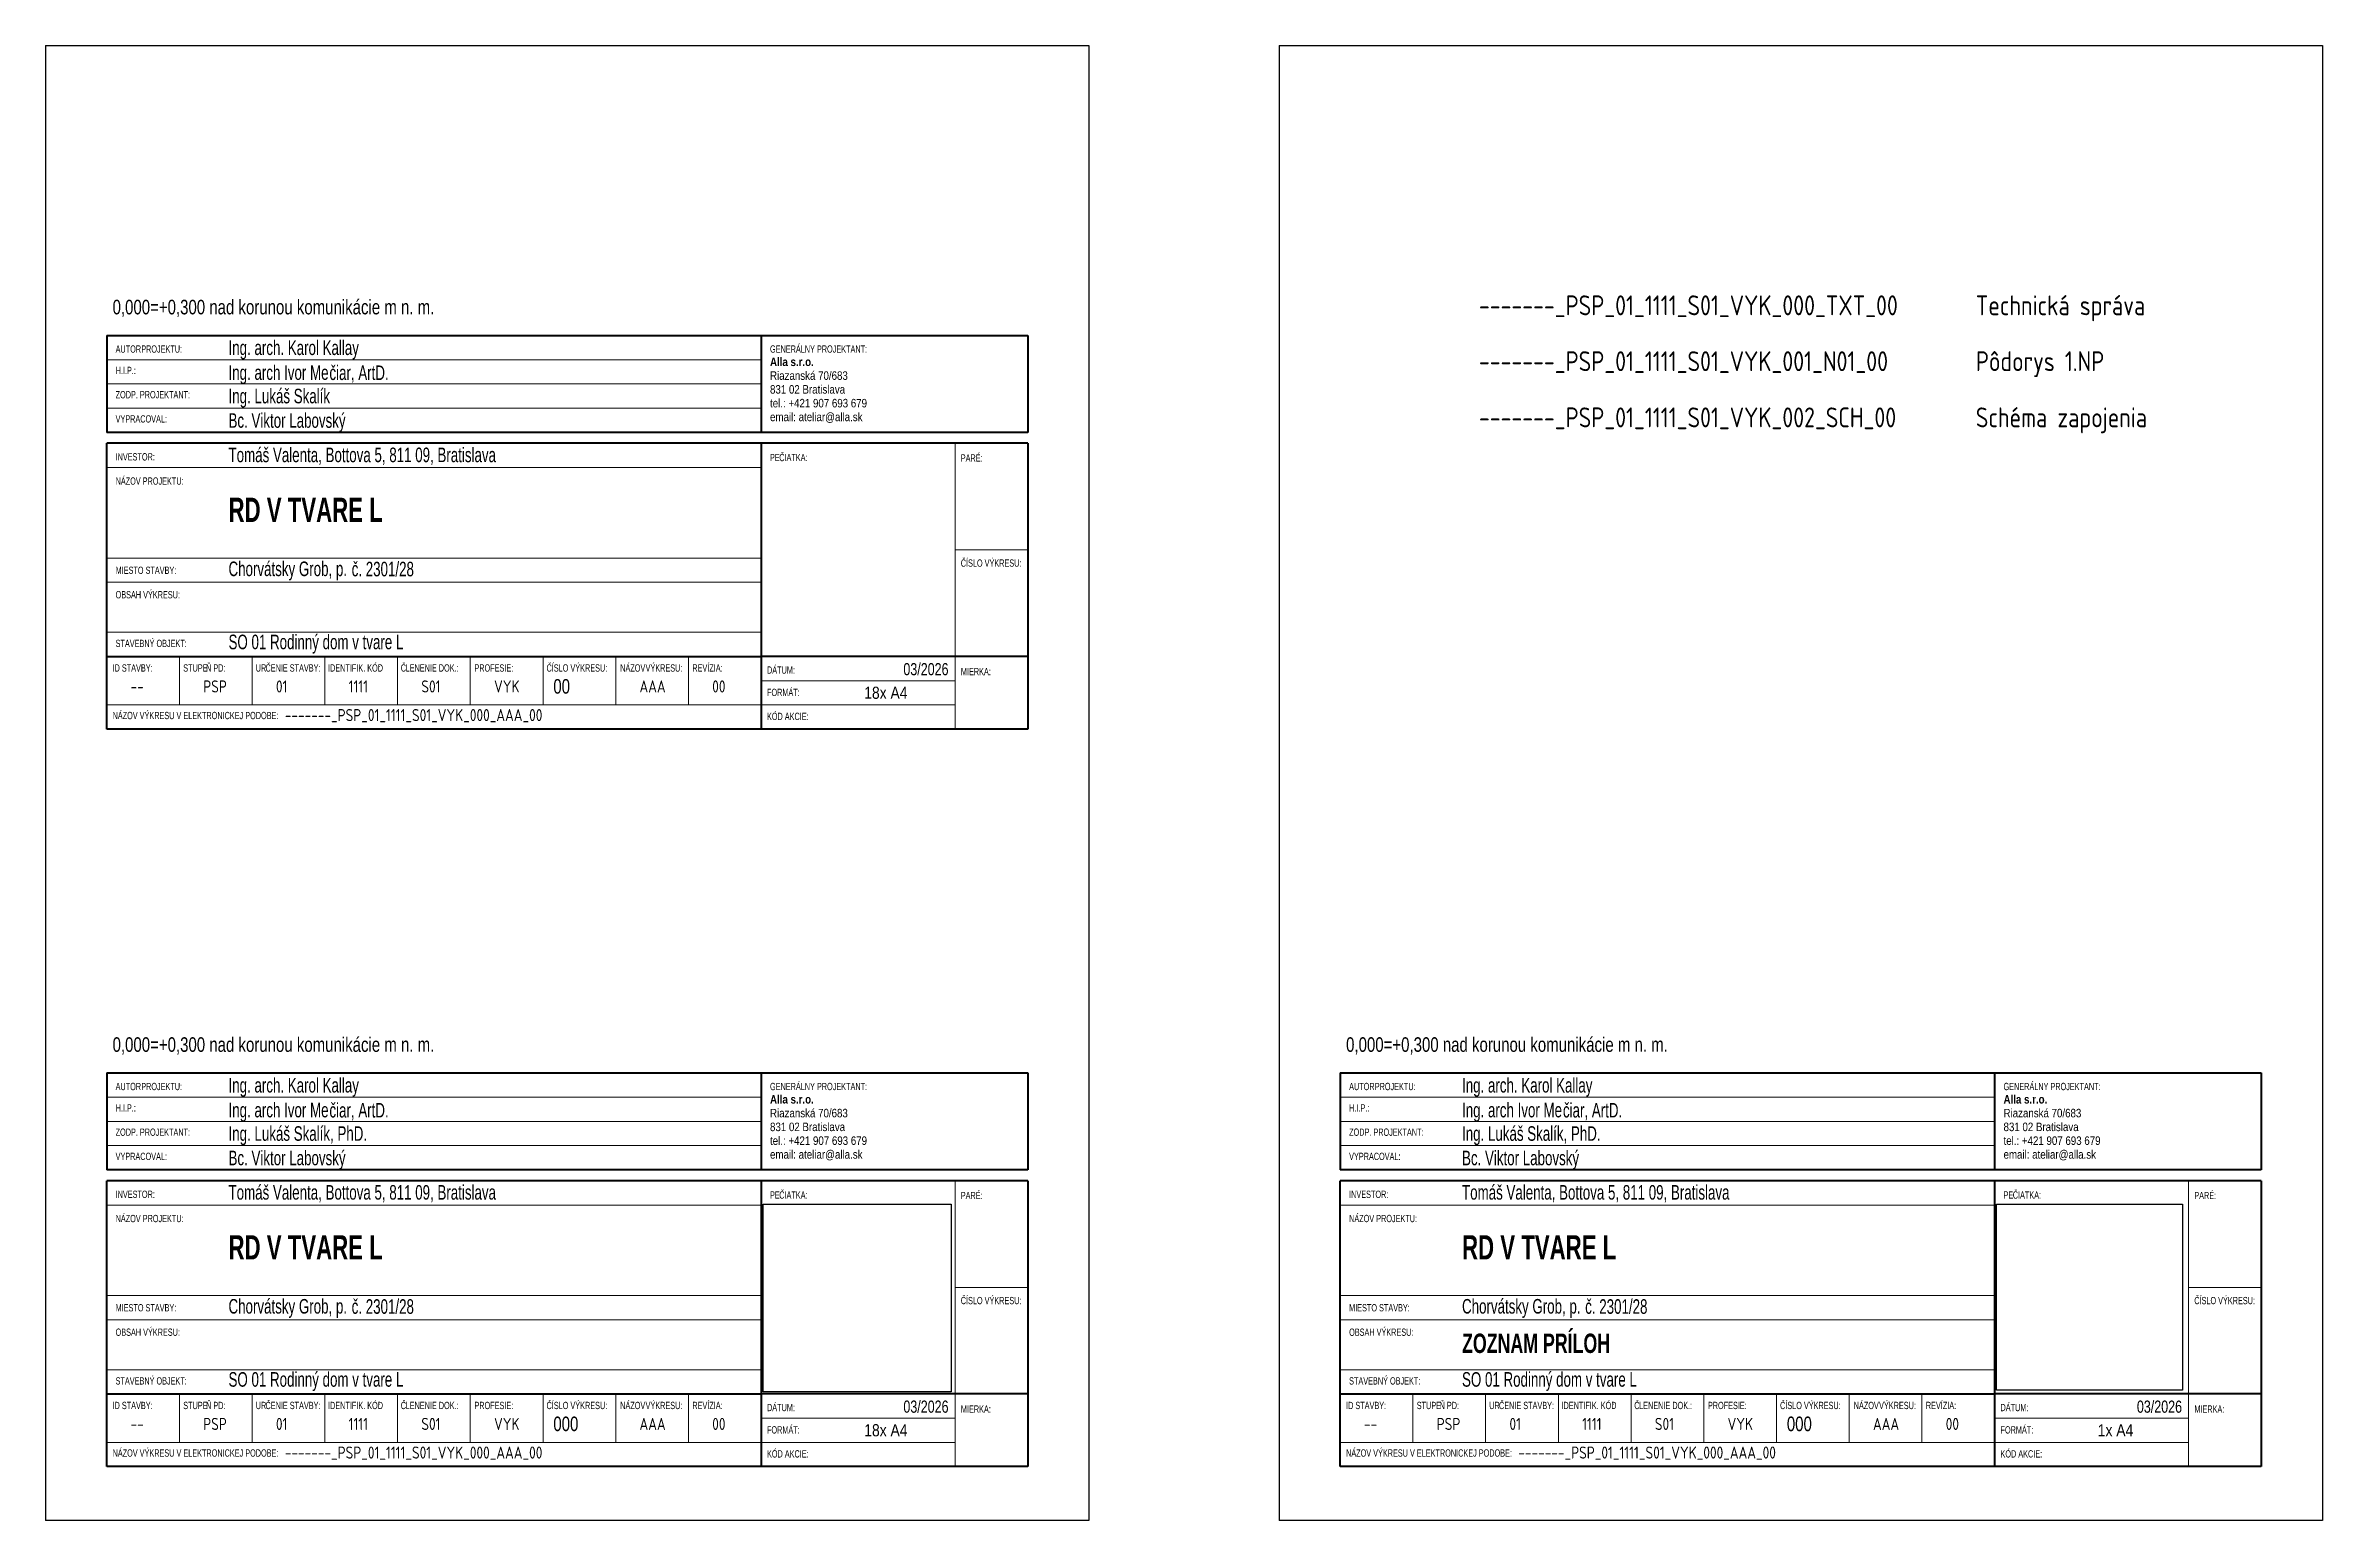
# Model space of a CAD drawing. Header units: millimetres. Extents: x -9498 to 115159, y -2045 to 31741.
# Drawn here: x 92246 to 115159, y -2045 to 12805 of the extents above; entities that cross this region are included whole.
import ezdxf

# ---------------------------------------------------------------- set-up
doc = ezdxf.new("R2010")
doc.units = ezdxf.units.MM
for name, color, linetype, lineweight in [('_Wide Lines_', 7, 'Continuous', 70), ('Text Notes', 7, 'Continuous', 9), ('Title Blocks', 7, 'Continuous', 9)]:
    doc.layers.add(name, color=color, linetype=linetype, lineweight=lineweight)
doc.layers.add('vyk-vratka-ZARIADENIE', color=7, linetype='Continuous')
doc.styles.add('Arial Narrow', font='', dxfattribs={"width": 0.8, "height": 1.5})
doc.styles.add('Arial Narrow_1', font='', dxfattribs={"height": 1.75})
doc.styles.add('Arial Narrow_2', font='', dxfattribs={"height": 2.5})
doc.styles.add('Arial Narrow_4', font='', dxfattribs={"width": 0.8, "height": 3})
doc.styles.add('Arial Narrow_5', font='', dxfattribs={"width": 0.9, "height": 3})
doc.styles.add('Arial Narrow_6', font='', dxfattribs={"width": 0.9, "height": 2.5})
doc.styles.add('Arial Narrow_B', font='', dxfattribs={"height": 1.75})
doc.styles.add('Arial Narrow_B_1', font='', dxfattribs={"width": 0.8, "height": 5})
doc.styles.add('Arial Narrow_B_2', font='', dxfattribs={"width": 0.8, "height": 4})
doc.styles.add('ISOCPEUR_10', font='isocpeur.ttf', dxfattribs={"width": 0.8, "height": 2.5})
doc.styles.get('Arial Narrow').set_extended_font_data('Arial Narrow')
doc.styles.get('Arial Narrow_1').set_extended_font_data('Arial Narrow')
doc.styles.get('Arial Narrow_2').set_extended_font_data('Arial Narrow')
doc.styles.get('Arial Narrow_4').set_extended_font_data('Arial Narrow')
doc.styles.get('Arial Narrow_5').set_extended_font_data('Arial Narrow')
doc.styles.get('Arial Narrow_6').set_extended_font_data('Arial Narrow')
doc.styles.get('Arial Narrow_B').set_extended_font_data('Arial Narrow', bold=True)
doc.styles.get('Arial Narrow_B_1').set_extended_font_data('Arial Narrow', bold=True)
doc.styles.get('Arial Narrow_B_2').set_extended_font_data('Arial Narrow', bold=True)
picture_1 = doc.add_image_def('image1.png', size_in_pixel=(332, 332))

msp = doc.modelspace()

# ---------------------------------------------------------------- linework, layer by layer
at = {"layer": '_Wide Lines_'}
for p, q in [((92861.624, 9885.69), (102130.024, 9885.69)), ((92861.624, 9885.69), (92861.624, 8910.069)), ((99447.066, 9885.69), (99447.066, 8910.069)), ((102130.024, 9885.69), (102130.024, 8910.069)), ((102130.024, 8910.069), (92861.624, 8910.069)), ((92861.624, 5922.168), (92861.624, 8800.25)), ((99447.066, 8800.25), (92861.624, 8800.25)), ((99447.066, 8800.25), (99447.066, 6653.884)), ((102130.024, 8800.25), (99447.066, 8800.25)), ((102130.024, 8800.25), (102130.024, 5922.168)), ((92861.624, 6653.884), (99447.066, 6653.884)), ((99447.066, 6653.884), (99447.066, 5922.168)), ((102130.024, 6653.884), (99447.066, 6653.884)), ((102130.024, 5922.168), (92861.624, 5922.168)), ((92861.624, 2460.69), (102130.024, 2460.69)), ((92861.624, 2460.69), (92861.624, 1485.069)), ((99447.066, 2460.69), (99447.066, 1485.069)), ((102130.024, 2460.69), (102130.024, 1485.069)), ((105274.563, 2460.69), (114542.963, 2460.69)), ((105274.563, 2460.69), (105274.563, 1485.069)), ((111860.005, 2460.69), (111860.005, 1485.069)), ((114542.963, 2460.69), (114542.963, 1485.069)), ((102130.024, 1485.069), (92861.624, 1485.069)), ((92861.624, -1502.832), (92861.624, 1375.25)), ((99447.066, 1375.25), (92861.624, 1375.25)), ((99447.066, 1375.25), (99447.066, -771.116)), ((102130.024, 1375.25), (99447.066, 1375.25)), ((102130.024, 1375.25), (102130.024, -1502.832)), ((114542.963, 1485.069), (105274.563, 1485.069)), ((105274.563, -1502.832), (105274.563, 1375.25)), ((111860.005, 1375.25), (105274.563, 1375.25)), ((111860.005, 1375.25), (111860.005, -771.116)), ((114542.963, 1375.25), (111860.005, 1375.25)), ((114542.963, 1375.25), (114542.963, -1502.832)), ((92861.624, -771.116), (99447.066, -771.116)), ((99447.066, -771.116), (99447.066, -1502.832)), ((102130.024, -771.116), (99447.066, -771.116)), ((105274.563, -771.116), (111860.005, -771.116)), ((111860.005, -771.116), (111860.005, -1502.832)), ((114542.963, -771.116), (111860.005, -771.116)), ((102130.024, -1502.832), (92861.624, -1502.832)), ((114542.963, -1502.832), (105274.563, -1502.832))]:
    msp.add_line(p, q, dxfattribs=at)
at = {"layer": 'Title Blocks'}
for p, q in [((99447.066, 8910.069), (99447.066, 9885.69)), ((99447.066, 9641.785), (92861.624, 9641.785)), ((99447.066, 9397.879), (92861.624, 9397.879)), ((99447.066, 9153.974), (92861.624, 9153.974)), ((101398.308, 5922.168), (101398.308, 8800.25)), ((99447.066, 8556.345), (92861.624, 8556.345)), ((99447.066, 7824.629), (99447.066, 6653.884)), ((99447.066, 7644.577), (92861.624, 7644.577)), ((101398.308, 7727.067), (102130.024, 7727.067)), ((99447.066, 7400.672), (92861.624, 7400.672)), ((99447.066, 6897.789), (92861.624, 6897.789)), ((93593.339, 6653.884), (93593.339, 6166.073)), ((94325.055, 6653.884), (94325.055, 6166.073)), ((95056.771, 6653.884), (95056.771, 6166.073)), ((95788.487, 6653.884), (95788.487, 6166.073)), ((96520.202, 6653.884), (96520.202, 6166.073)), ((97251.918, 6653.884), (97251.918, 6166.073)), ((97983.634, 6653.884), (97983.634, 6166.073)), ((98715.35, 6653.884), (98715.35, 6166.073)), ((99447.066, 6653.884), (99447.066, 5922.168)), ((102130.024, 6653.884), (99447.066, 6653.884)), ((101398.308, 6409.979), (99447.066, 6409.979)), ((101398.308, 6166.073), (92861.624, 6166.073)), ((99447.066, 1485.069), (99447.066, 2460.69)), ((111860.005, 1485.069), (111860.005, 2460.69)), ((99447.066, 2216.785), (92861.624, 2216.785)), ((111860.005, 2216.785), (105274.563, 2216.785)), ((99447.066, 1972.879), (92861.624, 1972.879)), ((111860.005, 1972.879), (105274.563, 1972.879)), ((99447.066, 1728.974), (92861.624, 1728.974)), ((111860.005, 1728.974), (105274.563, 1728.974)), ((101398.308, -1502.832), (101398.308, 1375.25)), ((113811.247, -1502.832), (113811.247, 1375.25)), ((99447.066, 1131.345), (92861.624, 1131.345)), ((111860.005, 1131.345), (105274.563, 1131.345)), ((99447.066, 399.629), (99447.066, -771.116)), ((101398.308, 302.067), (102130.024, 302.067)), ((111860.005, 399.629), (111860.005, -771.116)), ((113811.247, 302.067), (114542.963, 302.067)), ((99447.066, 219.577), (92861.624, 219.577)), ((111860.005, 219.577), (105274.563, 219.577)), ((99447.066, -24.328), (92861.624, -24.328)), ((111860.005, -24.328), (105274.563, -24.328)), ((99447.066, -527.211), (92861.624, -527.211)), ((111860.005, -527.211), (105274.563, -527.211)), ((93593.339, -771.116), (93593.339, -1258.927)), ((94325.055, -771.116), (94325.055, -1258.927)), ((95056.771, -771.116), (95056.771, -1258.927)), ((95788.487, -771.116), (95788.487, -1258.927)), ((96520.202, -771.116), (96520.202, -1258.927)), ((97251.918, -771.116), (97251.918, -1258.927)), ((97983.634, -771.116), (97983.634, -1258.927)), ((98715.35, -771.116), (98715.35, -1258.927)), ((99447.066, -771.116), (99447.066, -1502.832)), ((102130.024, -771.116), (99447.066, -771.116)), ((106006.279, -771.116), (106006.279, -1258.927)), ((106737.995, -771.116), (106737.995, -1258.927)), ((107469.71, -771.116), (107469.71, -1258.927)), ((108201.426, -771.116), (108201.426, -1258.927)), ((108933.142, -771.116), (108933.142, -1258.927)), ((109664.858, -771.116), (109664.858, -1258.927)), ((110396.574, -771.116), (110396.574, -1258.927)), ((111128.289, -771.116), (111128.289, -1258.927)), ((111860.005, -771.116), (111860.005, -1502.832)), ((114542.963, -771.116), (111860.005, -771.116)), ((101398.308, -1015.021), (99447.066, -1015.021)), ((113811.247, -1015.021), (111860.005, -1015.021)), ((101398.308, -1258.927), (92861.624, -1258.927)), ((113811.247, -1258.927), (105274.563, -1258.927))]:
    msp.add_line(p, q, dxfattribs=at)
at = {"layer": 'vyk-vratka-ZARIADENIE'}
for p, q in [((92245.824, 12805.231), (102745.824, 12805.231)), ((92245.824, 12805.231), (92245.824, -2044.769)), ((102745.824, 12805.231), (102745.824, -2044.769)), ((104658.763, 12805.231), (115158.763, 12805.231)), ((104658.763, 12805.231), (104658.763, -2044.769)), ((115158.763, 12805.231), (115158.763, -2044.769)), ((102745.824, -2044.769), (92245.824, -2044.769)), ((115158.763, -2044.769), (104658.763, -2044.769))]:
    msp.add_line(p, q, dxfattribs=at)

# ---------------------------------------------------------------- texts
at = {"layer": 'Text Notes', "attachment_point": 1, "style": 'ISOCPEUR_10'}
for s, insert, char_height, width in [('-------_PSP_01_1111_S01_VYK_000_TXT_00', (106670.422, 10289.323), 200, 3213.04429), ('Technická správa', (111670.422, 10289.323), 200, 3213.04429), ('-------_PSP_01_1111_S01_VYK_001_N01_00', (106670.422, 9726.687), 200, 3450.90431), ('Pôdorys 1.NP', (111670.422, 9726.687), 200, 3450.90431), ('Schéma zapojenia', (111670.422, 9161.192, 0.84), 200, 3213.04429), ('-------_PSP_01_1111_S01_VYK_002_SCH_00', (106670.422, 9161.192, 0.84), 200, 3213.04429), ('--', (93100.792, 6413.258), 121.9526, 168.94293), ('PSP', (93832.508, 6413.258), 121.9526, 281.57155), ('01', (94564.224, 6413.258), 121.9526, 143.91435), ('1111', (95295.94, 6413.258), 121.9526, 237.77153), ('S01', (96027.655, 6413.258), 121.9526, 237.77153), ('VYK', (96759.371, 6413.258), 121.9526, 294.08585), ('AAA', (98222.803, 6413.258), 121.9526, 237.77153), ('00', (98954.519, 6413.258), 121.9526, 168.94293), ('-------_PSP_01_1111_S01_VYK_000_AAA_00', (94653.721, 6124.858), 121.95263, 3213.04429), ('--', (93100.792, -1011.742), 121.9526, 168.94293), ('PSP', (93832.508, -1011.742), 121.9526, 281.57155), ('01', (94564.224, -1011.742), 121.9526, 143.91435), ('1111', (95295.94, -1011.742), 121.9526, 237.77153), ('S01', (96027.655, -1011.742), 121.9526, 237.77153), ('VYK', (96759.371, -1011.742), 121.9526, 294.08585), ('AAA', (98222.803, -1011.742), 121.9526, 237.77153), ('00', (98954.519, -1011.742), 121.9526, 168.94293), ('--', (105513.732, -1011.742), 121.9526, 168.94293), ('PSP', (106245.447, -1011.742), 121.9526, 281.57155), ('01', (106977.163, -1011.742), 121.9526, 143.91435), ('1111', (107708.879, -1011.742), 121.9526, 237.77153), ('S01', (108440.595, -1011.742), 121.9526, 237.77153), ('VYK', (109172.311, -1011.742), 121.9526, 294.08585), ('AAA', (110635.742, -1011.742), 121.9526, 237.77153), ('00', (111367.458, -1011.742), 121.9526, 168.94293), ('-------_PSP_01_1111_S01_VYK_000_AAA_00', (94653.721, -1300.142), 121.95263, 3213.04429), ('-------_PSP_01_1111_S01_VYK_000_AAA_00', (107066.66, -1300.142), 121.95263, 3213.04429)]:
    msp.add_mtext(s, dxfattribs=dict(at, insert=insert, char_height=char_height, width=width))
at = {"layer": 'Title Blocks', "attachment_point": 1}
for s, insert, char_height, width, style in [('0,000=+0,300 nad korunou komunikácie m n. m.', (92920.511, 10244.963), 146.34316, 3966.63927, 'Arial Narrow_5'), ('AUTOR', (92950.999, 9786.088), 73.1716, 287.8287, 'Arial Narrow'), (' PROJEKTU:', (93188.481, 9786.088), 73.1716, 484.92879, 'Arial Narrow'), ('Ing. arch. Karol Kallay', (94087.266, 9835.522), 146.34316, 1608.08643, 'Arial Narrow_4'), ('Alla s.r.o.', (99536.441, 9663.424), 85.36684, 527.94666, 'Arial Narrow_B'), ('GENERÁLNY PROJEKTANT:', (99536.441, 9786.088), 73.17158, 1104.38621, 'Arial Narrow'), ('H.I.P.:', (92950.999, 9570.385), 73.1716, 225.25724, 'Arial Narrow'), ('Ing. arch Ivor Me', (94087.266, 9585.52), 146.34316, 1232.65769, 'Arial Narrow_4'), ('čiar, ArtD.', (95102.724, 9583.933), 146.34316, 732.08604, 'Arial Narrow_4'), ('Riazanská 70/683', (99536.441, 9524.678), 85.36684, 950.30399, 'Arial Narrow_1'), ('ZODP. PROJEKTANT:', (92950.999, 9326.479), 73.17158, 841.58609, 'Arial Narrow'), ('Ing. Lukáš Skalík', (94087.266, 9349.236), 146.34316, 1232.65769, 'Arial Narrow_4'), ('tel.: +421 907 693 679', (99536.441, 9247.185), 85.36684, 1181.03624, 'Arial Narrow_1'), ('831 02 Bratislava', (99536.441, 9385.931), 85.36684, 915.10755, 'Arial Narrow_1'), ('VYPRACOVAL:', (92950.999, 9082.574), 73.17158, 588.17169, 'Arial Narrow'), ('Bc. Viktor Labovský', (94087.266, 9103.046), 146.34316, 1357.8006, 'Arial Narrow_4'), ('email: ateliar@alla.sk', (99536.441, 9108.438), 85.36684, 1130.19693, 'Arial Narrow_1'), ('Tomáš Valenta, Bottova 5, 811 09, Bratislava', (94087.266, 8756.943), 146.34316, 3300.64433, 'Arial Narrow_4'), ('ČIATKA:', (99629.369, 8693.789), 73.1716, 322.243, 'Arial Narrow'), ('PARÉ:', (101455.918, 8688.915), 73.1716, 250.28583, 'Arial Narrow'), ('INVESTOR:', (92950.999, 8700.649), 73.1716, 444.25734, 'Arial Narrow'), ('PE', (99536.441, 8693.789), 73.1716, 112.62862, 'Arial Narrow'), ('NÁZOV PROJEKTU:', (92950.999, 8456.934), 73.17158, 769.62891, 'Arial Narrow'), ('RD V TVARE L', (94087.266, 8252.465), 243.90526, 1905.30085, 'Arial Narrow_B_1'), ('Chorvátsky Grob, p.', (94087.266, 7609.826), 146.34316, 1457.91494, 'Arial Narrow_4'), ('č. 2301/28', (95326.547, 7607.455), 146.3432, 766.50034, 'Arial Narrow_4'), ('ČÍSLO VÝKRESU:', (101455.918, 7630.976), 73.17158, 691.41459, 'Arial Narrow'), ('MIESTO STAVBY:', (92950.999, 7558.486), 73.17158, 691.41459, 'Arial Narrow'), ('OBSAH VÝKRESU:', (92950.999, 7312.558), 73.17158, 735.21461, 'Arial Narrow'), ('SO 01 Rodinný dom v tvare L', (94087.266, 6873.537), 146.34316, 2155.58667, 'Arial Narrow_4'), ('STAVEBNÝ OBJEKT:', (92950.999, 6822.197), 73.17158, 813.42893, 'Arial Narrow'), ('ID STAVBY:', (92920.511, 6574.862), 73.1716, 456.77163, 'Arial Narrow'), ('STUPE', (93631.47, 6574.862), 73.1716, 278.44298, 'Arial Narrow'), ('Ň PD:', (93861.208, 6574.862), 73.1716, 219.0001, 'Arial Narrow'), ('UR', (94361.027, 6574.862), 73.1716, 118.88577, 'Arial Narrow'), ('ČENIE STAVBY:', (94459.117, 6574.862), 73.17158, 628.84314, 'Arial Narrow'), ('IDENTIFIK. KÓD', (95088.227, 6574.862), 73.17158, 619.45742, 'Arial Narrow'), ('\\fArial Narrow|b0|i0|c238|p34|;\\W.8;:', (95599.33, 6574.862), 73.17158, 21.90001, 'Arial Narrow'), ('\\fArial Narrow|b0|i0|c238|p34|;\\W.8;Č', (95820.495, 6574.862), 73.17158, 59.44288, 'Arial Narrow'), ('LENENIE DOK.:', (95869.54, 6574.862), 73.17158, 600.68598, 'Arial Narrow'), ('PROFESIE:', (96561.662, 6574.862), 73.1716, 441.12877, 'Arial Narrow'), ('ČÍSLO VÝKRESU:', (97287.585, 6574.862), 73.17158, 691.41459, 'Arial Narrow'), ('00', (97355.927, 6426.314), 146.3432, 204.13938, 'Arial Narrow_5'), ('NÁZOV', (98028.752, 6574.862), 73.1716, 284.70013, 'Arial Narrow'), (' VÝKRESU:', (98263.653, 6574.862), 73.1716, 444.25734, 'Arial Narrow'), ('REVÍZIA:', (98754.675, 6574.862), 73.1716, 344.14301, 'Arial Narrow'), ('DÁTUM:', (99505.953, 6553.981), 73.1716, 315.98586, 'Arial Narrow'), ('03/2026', (100878.309, 6587.309), 121.9526, 549.06453, 'Arial Narrow_6'), ('MIERKA:', (101457.195, 6538.737), 73.1716, 341.01444, 'Arial Narrow'), ('FORMÁT:', (99505.953, 6329.131), 73.1716, 369.17159, 'Arial Narrow'), ('18x A4', (100484.763, 6349.785), 121.9526, 1024.6076, 'Arial Narrow_2'), ('NÁZOV VÝKRESU V ELEKTRONICKEJ PODOBE:', (92920.511, 6096.198), 73.17158, 1886.52941, 'Arial Narrow'), ('KÓD AKCIE:', (99505.953, 6087.513), 73.1716, 472.4145, 'Arial Narrow'), ('0,000=+0,300 nad korunou komunikácie m n. m.', (92920.511, 2819.963), 146.34316, 3966.63927, 'Arial Narrow_5'), ('0,000=+0,300 nad korunou komunikácie m n. m.', (105333.45, 2819.963), 146.34316, 3966.63927, 'Arial Narrow_5'), ('AUTOR', (92950.999, 2361.088), 73.1716, 287.8287, 'Arial Narrow'), (' PROJEKTU:', (93188.481, 2361.088), 73.1716, 484.92879, 'Arial Narrow'), ('Ing. arch. Karol Kallay', (94087.266, 2410.522), 146.34316, 1608.08643, 'Arial Narrow_4'), ('GENERÁLNY PROJEKTANT:', (99536.441, 2361.088), 73.17158, 1104.38621, 'Arial Narrow'), ('AUTOR', (105363.938, 2361.088), 73.1716, 287.8287, 'Arial Narrow'), (' PROJEKTU:', (105601.421, 2361.088), 73.1716, 484.92879, 'Arial Narrow'), ('Ing. arch. Karol Kallay', (106500.206, 2410.522), 146.34316, 1608.08643, 'Arial Narrow_4'), ('GENERÁLNY PROJEKTANT:', (111949.38, 2361.088), 73.17158, 1104.38621, 'Arial Narrow'), ('H.I.P.:', (92950.999, 2145.385), 73.1716, 225.25724, 'Arial Narrow'), ('Ing. arch Ivor Me', (94087.266, 2160.52), 146.34316, 1232.65769, 'Arial Narrow_4'), ('čiar, ArtD.', (95102.724, 2158.933), 146.34316, 732.08604, 'Arial Narrow_4'), ('Alla s.r.o.', (99536.441, 2238.424), 85.36684, 527.94666, 'Arial Narrow_B'), ('Riazanská 70/683', (99536.441, 2099.678), 85.36684, 950.30399, 'Arial Narrow_1'), ('H.I.P.:', (105363.938, 2145.385), 73.1716, 225.25724, 'Arial Narrow'), ('Ing. arch Ivor Me', (106500.206, 2160.52), 146.34316, 1232.65769, 'Arial Narrow_4'), ('čiar, ArtD.', (107515.664, 2158.933), 146.34316, 732.08604, 'Arial Narrow_4'), ('Alla s.r.o.', (111949.38, 2238.424), 85.36684, 527.94666, 'Arial Narrow_B'), ('Riazanská 70/683', (111949.38, 2099.678), 85.36684, 950.30399, 'Arial Narrow_1'), ('ZODP. PROJEKTANT:', (92950.999, 1901.479), 73.17158, 841.58609, 'Arial Narrow'), ('Ing. Lukáš Skalík, PhD.', (94087.266, 1924.236), 146.34316, 2045.09959, 'Arial Narrow_4'), ('831 02 Bratislava', (99536.441, 1960.931), 85.36684, 915.10755, 'Arial Narrow_1'), ('ZODP. PROJEKTANT:', (105363.938, 1901.479), 73.17158, 841.58609, 'Arial Narrow'), ('Ing. Lukáš Skalík, PhD.', (106500.206, 1924.236), 146.34316, 2040.24929, 'Arial Narrow_4'), ('831 02 Bratislava', (111949.38, 1960.931), 85.36684, 915.10755, 'Arial Narrow_1'), ('VYPRACOVAL:', (92950.999, 1657.574), 73.17158, 588.17169, 'Arial Narrow'), ('Bc. Viktor Labovský', (94087.266, 1678.046), 146.34316, 1357.8006, 'Arial Narrow_4'), ('tel.: +421 907 693 679', (99536.441, 1822.185), 85.36684, 1181.03624, 'Arial Narrow_1'), ('email: ateliar@alla.sk', (99536.441, 1683.438), 85.36684, 1130.19693, 'Arial Narrow_1'), ('VYPRACOVAL:', (105363.938, 1657.574), 73.17158, 588.17169, 'Arial Narrow'), ('Bc. Viktor Labovský', (106500.206, 1678.046), 146.34316, 1357.8006, 'Arial Narrow_4'), ('tel.: +421 907 693 679', (111949.38, 1822.185), 85.36684, 1181.03624, 'Arial Narrow_1'), ('email: ateliar@alla.sk', (111949.38, 1683.438), 85.36684, 1130.19693, 'Arial Narrow_1'), ('INVESTOR:', (92950.999, 1275.649), 73.1716, 444.25734, 'Arial Narrow'), ('Tomáš Valenta, Bottova 5, 811 09, Bratislava', (94087.266, 1331.943), 146.34316, 3300.64433, 'Arial Narrow_4'), ('PE', (99536.441, 1268.789), 73.1716, 112.62862, 'Arial Narrow'), ('ČIATKA:', (99629.369, 1268.789), 73.1716, 322.243, 'Arial Narrow'), ('PARÉ:', (101455.918, 1263.915), 73.1716, 250.28583, 'Arial Narrow'), ('INVESTOR:', (105363.938, 1275.649), 73.1716, 444.25734, 'Arial Narrow'), ('Tomáš Valenta, Bottova 5, 811 09, Bratislava', (106500.206, 1331.943), 146.34316, 3300.64433, 'Arial Narrow_4'), ('PE', (111949.38, 1268.789), 73.1716, 112.62862, 'Arial Narrow'), ('ČIATKA:', (112042.308, 1268.789), 73.1716, 322.243, 'Arial Narrow'), ('PARÉ:', (113868.858, 1263.915), 73.1716, 250.28583, 'Arial Narrow'), ('NÁZOV PROJEKTU:', (92950.999, 1031.934), 73.17158, 769.62891, 'Arial Narrow'), ('NÁZOV PROJEKTU:', (105363.938, 1031.934), 73.17158, 769.62891, 'Arial Narrow'), ('RD V TVARE L', (94087.266, 827.465), 243.90526, 1905.30085, 'Arial Narrow_B_1'), ('RD V TVARE L', (106500.206, 827.465), 243.90526, 1905.30085, 'Arial Narrow_B_1'), ('MIESTO STAVBY:', (92950.999, 133.486), 73.17158, 691.41459, 'Arial Narrow'), ('Chorvátsky Grob, p.', (94087.266, 184.826), 146.34316, 1457.91494, 'Arial Narrow_4'), ('č. 2301/28', (95326.547, 182.455), 146.3432, 766.50034, 'Arial Narrow_4'), ('ČÍSLO VÝKRESU:', (101455.918, 205.976), 73.17158, 691.41459, 'Arial Narrow'), ('MIESTO STAVBY:', (105363.938, 133.486), 73.17158, 691.41459, 'Arial Narrow'), ('Chorvátsky Grob, p.', (106500.206, 184.826), 146.34316, 1457.91494, 'Arial Narrow_4'), ('č. 2301/28', (107739.486, 182.455), 146.3432, 766.50034, 'Arial Narrow_4'), ('ČÍSLO VÝKRESU:', (113868.858, 205.976), 73.17158, 691.41459, 'Arial Narrow'), ('OBSAH VÝKRESU:', (92950.999, -112.442), 73.17158, 735.21461, 'Arial Narrow'), ('OBSAH VÝKRESU:', (105363.938, -112.442), 73.17158, 735.21461, 'Arial Narrow'), ('\\pxt17;ZOZNAM PRÍLOH', (106500.206, -163.365), 195.12421, 4200.43691, 'Arial Narrow_B_2'), ('STAVEBNÝ OBJEKT:', (92950.999, -602.803), 73.17158, 813.42893, 'Arial Narrow'), ('SO 01 Rodinný dom v tvare L', (94087.266, -551.463), 146.34316, 2155.58667, 'Arial Narrow_4'), ('STAVEBNÝ OBJEKT:', (105363.938, -602.803), 73.17158, 813.42893, 'Arial Narrow'), ('SO 01 Rodinný dom v tvare L', (106500.206, -551.463), 146.34316, 2155.58667, 'Arial Narrow_4'), ('ID STAVBY:', (92920.511, -850.138), 73.1716, 456.77163, 'Arial Narrow'), ('STUPE', (93631.47, -850.138), 73.1716, 278.44298, 'Arial Narrow'), ('Ň PD:', (93861.208, -850.138), 73.1716, 219.0001, 'Arial Narrow'), ('UR', (94361.027, -850.138), 73.1716, 118.88577, 'Arial Narrow'), ('ČENIE STAVBY:', (94459.117, -850.138), 73.17158, 628.84314, 'Arial Narrow'), ('IDENTIFIK. KÓD', (95088.227, -850.138), 73.17158, 619.45742, 'Arial Narrow'), ('\\fArial Narrow|b0|i0|c238|p34|;\\W.8;:', (95599.33, -850.138), 73.17158, 21.90001, 'Arial Narrow'), ('\\fArial Narrow|b0|i0|c238|p34|;\\W.8;Č', (95820.495, -850.138), 73.17158, 59.44288, 'Arial Narrow'), ('LENENIE DOK.:', (95869.54, -850.138), 73.17158, 600.68598, 'Arial Narrow'), ('PROFESIE:', (96561.662, -850.138), 73.1716, 441.12877, 'Arial Narrow'), ('ČÍSLO VÝKRESU:', (97287.585, -850.138), 73.17158, 691.41459, 'Arial Narrow'), ('NÁZOV', (98028.752, -850.138), 73.1716, 284.70013, 'Arial Narrow'), (' VÝKRESU:', (98263.653, -850.138), 73.1716, 444.25734, 'Arial Narrow'), ('REVÍZIA:', (98754.675, -850.138), 73.1716, 344.14301, 'Arial Narrow'), ('DÁTUM:', (99505.953, -871.019), 73.1716, 315.98586, 'Arial Narrow'), ('03/2026', (100878.309, -837.691), 121.9526, 549.06453, 'Arial Narrow_6'), ('MIERKA:', (101457.195, -886.263), 73.1716, 341.01444, 'Arial Narrow'), ('ID STAVBY:', (105333.45, -850.138), 73.1716, 456.77163, 'Arial Narrow'), ('STUPE', (106044.409, -850.138), 73.1716, 278.44298, 'Arial Narrow'), ('Ň PD:', (106274.148, -850.138), 73.1716, 219.0001, 'Arial Narrow'), ('UR', (106773.966, -850.138), 73.1716, 118.88577, 'Arial Narrow'), ('ČENIE STAVBY:', (106872.057, -850.138), 73.17158, 628.84314, 'Arial Narrow'), ('IDENTIFIK. KÓD', (107501.166, -850.138), 73.17158, 619.45742, 'Arial Narrow'), ('\\fArial Narrow|b0|i0|c238|p34|;\\W.8;:', (108012.27, -850.138), 73.17158, 21.90001, 'Arial Narrow'), ('\\fArial Narrow|b0|i0|c238|p34|;\\W.8;Č', (108233.435, -850.138), 73.17158, 59.44288, 'Arial Narrow'), ('LENENIE DOK.:', (108282.48, -850.138), 73.17158, 600.68598, 'Arial Narrow'), ('PROFESIE:', (108974.602, -850.138), 73.1716, 441.12877, 'Arial Narrow'), ('ČÍSLO VÝKRESU:', (109700.525, -850.138), 73.17158, 691.41459, 'Arial Narrow'), ('NÁZOV', (110441.692, -850.138), 73.1716, 284.70013, 'Arial Narrow'), (' VÝKRESU:', (110676.593, -850.138), 73.1716, 444.25734, 'Arial Narrow'), ('REVÍZIA:', (111167.615, -850.138), 73.1716, 344.14301, 'Arial Narrow'), ('DÁTUM:', (111918.892, -871.019), 73.1716, 315.98586, 'Arial Narrow'), ('03/2026', (113291.249, -837.691), 121.9526, 549.06453, 'Arial Narrow_6'), ('MIERKA:', (113870.134, -886.263), 73.1716, 341.01444, 'Arial Narrow'), ('000', (97355.927, -998.686), 146.3432, 204.13938, 'Arial Narrow_5'), ('FORMÁT:', (99505.953, -1095.869), 73.1716, 369.17159, 'Arial Narrow'), ('18x A4', (100484.763, -1075.215), 121.9526, 1024.6076, 'Arial Narrow_2'), ('000', (109768.866, -998.686), 146.3432, 204.13938, 'Arial Narrow_5'), ('FORMÁT:', (111918.892, -1095.869), 73.1716, 369.17159, 'Arial Narrow'), ('1x A4', (112897.702, -1075.215), 121.9526, 1024.6076, 'Arial Narrow_2'), ('NÁZOV VÝKRESU V ELEKTRONICKEJ PODOBE:', (92920.511, -1328.802), 73.17158, 1886.52941, 'Arial Narrow'), ('KÓD AKCIE:', (99505.953, -1337.487), 73.1716, 472.4145, 'Arial Narrow'), ('NÁZOV VÝKRESU V ELEKTRONICKEJ PODOBE:', (105333.45, -1328.802), 73.17158, 1886.52941, 'Arial Narrow'), ('KÓD AKCIE:', (111918.892, -1337.487), 73.1716, 472.4145, 'Arial Narrow')]:
    msp.add_mtext(s, dxfattribs=dict(at, insert=insert, char_height=char_height, width=width, style=style))

# ---------------------------------------------------------------- pictures from other files: only their frames are drawn
at = {"layer": 'vyk-vratka-ZARIADENIE'}
image = msp.add_image(picture_1, insert=(99466.857, -750.829), size_in_units=(1891.287, 1891.287), dxfattribs=at)
image.dxf.flags = 7
image = msp.add_image(picture_1, insert=(111879.796, -732.388), size_in_units=(1871.973, 1871.973), dxfattribs=at)
image.dxf.flags = 7

doc.saveas('drawing.dxf')
